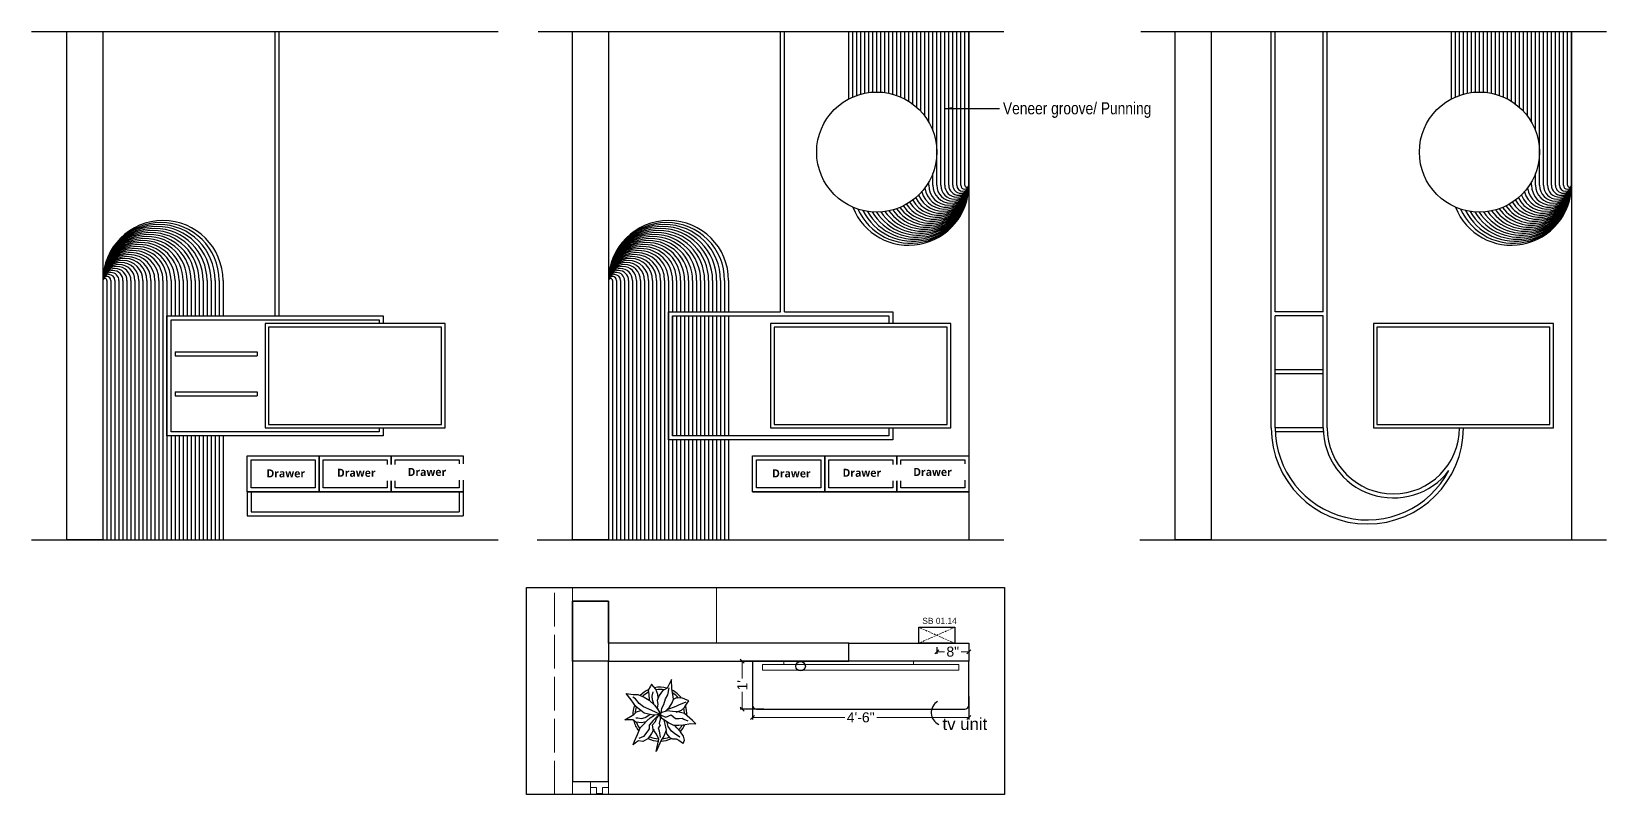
# Model space of a CAD drawing. Header units: millimetres. Extents: x 56222 to 3066687, y -650199 to -121287.
# Drawn here: x 146328.7 to 146722.2, y -179586.3 to -179395.7 of the extents above; entities that cross this region are included whole.
import ezdxf

# ---------------------------------------------------------------- set-up
doc = ezdxf.new("R2010")
doc.units = ezdxf.units.MM
doc.header["$MEASUREMENT"] = 0
doc.header["$PDMODE"] = 35
for name, pattern in [('ACAD_ISO02W100', [15, 12, -3]), ('DASHED', [0.75, 0.5, -0.25]), ('DASHED2', [0.375, 0.25, -0.125])]:
    doc.linetypes.add(name, pattern=pattern)
doc.layers.get('Defpoints').update_dxf_attribs({"color": 220})
for name, color, linetype, lineweight in [('COLUMN', 1, 'Continuous', 30), ('dim05', 1, 'Continuous', 13), ('el', 7, 'Continuous', 20), ('ELEC-wires', 1, 'DASHED2', 13), ('Electrical', 84, 'Continuous', 30), ('FIRST FLOOR_( PLine )_', 251, 'Continuous', 30), ('FURNITURE', 32, 'Continuous', 9), ('GROUND FLOOR', 7, 'Continuous', 9), ('GROUND FLOOR  ( PLINE )', 251, 'Continuous', 30), ('GROUND FLOOR ( DW_RAIL )', 7, 'Continuous', 9), ('Labelling', 1, 'Continuous', 25), ('SECTION ( SLAB PLine )', 104, 'Continuous', 30), ('Text', 7, 'Continuous', 15), ('wall', 7, 'Continuous', 30), ('XX~SLAB ( BEAM )~ ( DIM )', 7, 'Continuous', 9)]:
    doc.layers.add(name, color=color, linetype=linetype, lineweight=lineweight)
doc.styles.add('Arial', font='arial.ttf')
doc.styles.add('Cn_BT_9 ( BOLD )', font='swisscb.ttf', dxfattribs={"height": 9})
doc.styles.get("Standard").update_dxf_attribs({"font": 'arial.ttf', "height": 6})
doc.styles.add('style4', font='ARIALN.TTF')
doc.dimstyles.new('Cn_BT_9 ( BOLD )', dxfattribs={"dimtxt": 9, "dimasz": 5, "dimexe": 1.5, "dimexo": 0, "dimgap": 0.09, "dimtad": 0, "dimzin": 3, "dimdsep": 46, "dimlunit": 4, "dimtxsty": 'Cn_BT_9 ( BOLD )', "dimblk": 'DOT', "dimcen": 0.09, "dimdle": 1.5, "dimclrd": 251, "dimclre": 251, "dimclrt": 5, "dimadec": 0, "dimazin": 0, "dimtfac": 0.75, "dimtofl": 0, "dimtmove": 0, "dimatfit": 3, "dimfxl": 0, "dimtolj": 1, "dimtzin": 0, "dimlwd": 15, "dimlwe": 15, "dimarcsym": 0})
doc.dimstyles.new('ISO-25', dxfattribs={"dimtxt": 2.5, "dimasz": 1, "dimexe": 0.5, "dimexo": 1, "dimtad": 0, "dimdec": 1, "dimlunit": 4, "dimtxsty": 'Standard', "dimblk": 'OBLIQUE', "dimcen": 2.5, "dimclrd": 1, "dimclre": 1, "dimclrt": 5, "dimadec": 0, "dimazin": 0, "dimtfac": 1, "dimtdec": 1, "dimtmove": 0, "dimatfit": 3, "dimfxl": 1, "dimlwd": -1, "dimarcsym": 0})

# ---------------------------------------------------------------- blocks, each defined once
blk = doc.blocks.new('ARPLS010')
at = {"linetype": 'ByBlock'}
for p, q in [((0.121, 0.605), (-0.013, 0.459)), ((0.179, 0.666), (0.121, 0.605)), ((0.174, 0.573), (0.179, 0.666)), ((-0.295, 0.42), (-0.302, 0.309)), ((-0.302, 0.309), (-0.276, 0.258)), ((-0.278, 0.467), (-0.295, 0.42)), ((-0.248, 0.54), (-0.278, 0.467)), ((-0.182, 0.493), (-0.248, 0.54)), ((-0.222, 0.484), (-0.164, 0.347)), ((-0.125, 0.459), (-0.182, 0.493)), ((-0.164, 0.347), (-0.139, 0.295)), ((-0.139, 0.295), (-0.08, 0.131)), ((-0.072, 0.404), (-0.125, 0.459)), ((-0.038, 0.302), (-0.072, 0.404)), ((-0.044, 0.336), (-0.049, 0.232)), ((-0.013, 0.459), (-0.044, 0.336)), ((0.077, 0.412), (0.091, 0.447)), ((0.082, 0.358), (0.077, 0.412)), ((0.08, 0.288), (0.082, 0.358)), ((0.091, 0.447), (0.125, 0.522)), ((0.2, 0.432), (0.174, 0.573)), ((0.203, 0.352), (0.2, 0.432)), ((0.204, 0.254), (0.203, 0.352)), ((0.252, 0.313), (0.216, 0.287)), ((0.33, 0.38), (0.252, 0.313)), ((0.409, 0.44), (0.33, 0.38)), ((0.425, 0.373), (0.356, 0.269)), ((0.484, 0.459), (0.409, 0.44)), ((0.459, 0.303), (0.485, 0.354)), ((0.459, 0.236), (0.459, 0.303)), ((0.542, 0.434), (0.484, 0.459)), ((0.485, 0.354), (0.533, 0.42)), ((0.533, 0.42), (0.542, 0.434)), ((-0.469, 0.226), (-0.643, 0.216)), ((-0.643, 0.216), (-0.485, 0.134)), ((-0.359, 0.148), (-0.49, 0.172)), ((-0.485, 0.134), (-0.433, 0.051)), ((-0.362, 0.24), (-0.469, 0.226)), ((-0.433, 0.051), (-0.349, -0.011)), ((-0.278, 0.254), (-0.362, 0.24)), ((-0.287, 0.106), (-0.359, 0.148)), ((-0.18, 0.073), (-0.287, 0.106)), ((-0.21, 0.227), (-0.278, 0.254)), ((-0.132, 0.18), (-0.21, 0.227)), ((-0.111, 0.036), (-0.18, 0.073)), ((-0.063, 0.111), (-0.132, 0.18)), ((-0.013, 0.022), (-0.111, 0.036)), ((-0.084, -0.034), (0.007, 0.018)), ((0.003, 0.011), (-0.076, -0.16)), ((-0.049, 0.232), (-0.065, 0.135)), ((-0.065, 0.135), (-0.024, 0.018)), ((-0.024, 0.018), (0.009, 0.005)), ((0.006, -0.002), (0.068, 0.032)), ((0.007, 0.018), (0.02, -0.121)), ((0.009, 0.005), (0.056, 0.114)), ((0.015, 0.209), (0.08, 0.288)), ((0.056, 0.114), (0.015, 0.209)), ((0.017, -0.002), (0.091, 0.009)), ((0.068, 0.032), (0.16, 0.165)), ((0.088, 0.065), (0.187, 0.091)), ((0.091, 0.009), (0.173, -0.011)), ((0.227, 0.157), (0.132, 0.131)), ((0.16, 0.165), (0.204, 0.254)), ((0.173, -0.011), (0.212, 0.004)), ((0.187, 0.091), (0.297, 0.116)), ((0.212, 0.004), (0.252, -0.03)), ((0.318, 0.213), (0.227, 0.157)), ((0.297, 0.116), (0.408, 0.071)), ((0.309, 0.109), (0.368, 0.128)), ((0.309, -0.01), (0.43, 0.006)), ((0.356, 0.269), (0.318, 0.213)), ((0.368, 0.128), (0.432, 0.176)), ((0.408, 0.071), (0.482, 0.024)), ((0.432, 0.176), (0.459, 0.236)), ((0.482, 0.024), (0.689, -0.072)), ((-0.464, -0.073), (-0.558, -0.152)), ((-0.558, -0.152), (-0.517, -0.172)), ((-0.517, -0.172), (-0.447, -0.216)), ((-0.366, -0.036), (-0.464, -0.073)), ((-0.447, -0.216), (-0.363, -0.202)), ((-0.336, -0.142), (-0.413, -0.121)), ((-0.306, -0.033), (-0.366, -0.036)), ((-0.363, -0.202), (-0.263, -0.2)), ((-0.363, -0.408), (-0.318, -0.29)), ((-0.349, -0.011), (-0.256, -0.05)), ((-0.269, -0.135), (-0.336, -0.142)), ((-0.318, -0.29), (-0.259, -0.2)), ((-0.193, -0.113), (-0.269, -0.135)), ((-0.259, -0.2), (-0.168, -0.1)), ((-0.256, -0.05), (-0.185, -0.038)), ((-0.185, -0.038), (-0.114, -0.046)), ((-0.168, -0.1), (-0.084, -0.034)), ((-0.017, -0.291), (-0.141, -0.446)), ((-0.076, -0.16), (-0.138, -0.304)), ((-0.114, -0.046), (-0.093, -0.036)), ((0.02, -0.121), (-0.017, -0.291)), ((0.059, -0.27), (0.005, -0.185)), ((0.01, -0.014), (0.017, -0.002)), ((0.078, -0.064), (0.01, -0.014)), ((0.016, -0.023), (0.116, -0.122)), ((0.07, -0.179), (0.018, -0.1)), ((0.08, -0.342), (0.059, -0.27)), ((0.121, -0.239), (0.07, -0.179)), ((0.138, -0.083), (0.078, -0.064)), ((0.116, -0.122), (0.201, -0.195)), ((0.184, -0.299), (0.121, -0.239)), ((0.197, -0.135), (0.138, -0.083)), ((0.141, -0.261), (0.16, -0.336)), ((0.283, -0.123), (0.197, -0.135)), ((0.201, -0.195), (0.272, -0.198)), ((0.252, -0.03), (0.309, -0.01)), ((0.272, -0.198), (0.311, -0.225)), ((0.277, -0.114), (0.357, -0.156)), ((0.37, -0.064), (0.283, -0.123)), ((0.311, -0.225), (0.415, -0.304)), ((0.357, -0.156), (0.455, -0.226)), ((0.462, -0.021), (0.37, -0.064)), ((0.455, -0.226), (0.503, -0.317)), ((0.689, -0.072), (0.462, -0.021)), ((-0.382, -0.625), (-0.368, -0.496)), ((-0.269, -0.533), (-0.382, -0.625)), ((-0.368, -0.496), (-0.363, -0.408)), ((-0.287, -0.45), (-0.314, -0.498)), ((-0.199, -0.38), (-0.287, -0.45)), ((-0.141, -0.446), (-0.269, -0.533)), ((-0.138, -0.304), (-0.199, -0.38)), ((-0.042, -0.432), (-0.071, -0.352)), ((0.002, -0.48), (-0.042, -0.432)), ((0.104, -0.646), (0.002, -0.48)), ((0.064, -0.446), (0.066, -0.407)), ((0.066, -0.407), (0.08, -0.342)), ((0.106, -0.5), (0.104, -0.646)), ((0.15, -0.445), (0.106, -0.5)), ((0.16, -0.336), (0.15, -0.445)), ((0.252, -0.362), (0.184, -0.299)), ((0.376, -0.416), (0.252, -0.362)), ((0.502, -0.472), (0.376, -0.416)), ((0.415, -0.304), (0.447, -0.388)), ((0.503, -0.317), (0.494, -0.398)), ((0.494, -0.398), (0.528, -0.452)), ((0.567, -0.494), (0.502, -0.472)), ((0.528, -0.452), (0.567, -0.494))]:
    blk.add_line(p, q, dxfattribs=at)
for radius, start, end in [(0.5, 126.2799, 152.7042), (0.458, 130.7647, 148.9789), (0.5, 87.2367, 107.9154), (0.458, 91.6596, 104.0784), (0.5, 49.0791, 67.0324), (0.458, 49.8461, 63.9764), (0.5, 164.9216, 191.0302), (0.458, 169.9629, 188.6517), (0.458, 5.0517, 21.9108), (0.5, 1.3782, 25.7565), (0.5, 205.1623, 226.3204), (0.458, 207.232, 224.0819), (0.458, 334.5625, 357.1532), (0.5, 333.6991, 357.5577), (0.5, 249.553, 272.4234), (0.458, 252.8522, 267.711), (0.5, 283.5324, 308.8712), (0.458, 289.266, 306.1107)]:
    blk.add_arc((0, 0), radius, start, end, dxfattribs=at)
blk = doc.blocks.new('_Oblique')
at = {"layer": 'wall', "color": 0, "lineweight": -2}
blk.add_line((-0.5, -0.5), (0.5, 0.5), dxfattribs=at)
blk = doc.blocks.new('*D1083')
at = {"layer": 'Defpoints', "color": 0, "lineweight": 30, "transparency": 16777216}
for p in [(146508.84, -179560.77), (146562.84, -179560.77), (146562.84, -179567.01)]:
    blk.add_point(p, dxfattribs=at)
at = {"layer": 'dim05', "color": 1, "linetype": 'Continuous', "lineweight": -2, "transparency": 16777216}
for p, q in [((146508.84, -179561.77), (146508.84, -179567.51)), ((146562.84, -179561.77), (146562.84, -179567.51))]:
    blk.add_line(p, q, dxfattribs=at)
at = {"layer": 'dim05', "color": 1, "linetype": 'Continuous', "transparency": 16777216}
for p, q in [((146508.84, -179567.01), (146531.84, -179567.01)), ((146562.84, -179567.01), (146539.84, -179567.01))]:
    blk.add_line(p, q, dxfattribs=at)
at = {"layer": 'dim05', "color": 1, "transparency": 16777216, "rotation": 180}
blk.add_blockref('_Oblique', (146508.84, -179567.01), dxfattribs=at)
at = {"layer": 'dim05', "color": 1, "transparency": 16777216}
blk.add_blockref('_Oblique', (146562.84, -179567.01), dxfattribs=at)
at = {"layer": 'dim05', "color": 5, "lineweight": 25, "transparency": 16777216, "insert": (146535.84, -179567.01), "char_height": 2.5, "attachment_point": 5, "style": 'Arial'}
blk.add_mtext('4\'-6"', dxfattribs=at)
blk = doc.blocks.new('*D1084')
at = {"layer": 'Defpoints', "color": 0, "lineweight": 30, "transparency": 16777216}
for p in [(146506.25, -179552.98), (146512.62, -179552.98), (146512.62, -179564.98)]:
    blk.add_point(p, dxfattribs=at)
at = {"layer": 'dim05', "color": 1, "linetype": 'Continuous', "lineweight": -2, "transparency": 16777216}
for p, q in [((146511.62, -179552.98), (146505.75, -179552.98)), ((146511.62, -179564.98), (146505.75, -179564.98))]:
    blk.add_line(p, q, dxfattribs=at)
at = {"layer": 'dim05', "color": 1, "linetype": 'Continuous', "transparency": 16777216}
for p, q in [((146506.25, -179552.98), (146506.25, -179557.32)), ((146506.25, -179564.98), (146506.25, -179560.64))]:
    blk.add_line(p, q, dxfattribs=at)
at = {"layer": 'dim05', "color": 1, "transparency": 16777216}
for p, rotation in [((146506.25, -179552.98), 90), ((146506.25, -179564.98), 270)]:
    blk.add_blockref('_Oblique', p, dxfattribs=dict(at, rotation=rotation))
at = {"layer": 'dim05', "color": 5, "lineweight": 25, "transparency": 16777216, "insert": (146506.25, -179558.98), "char_height": 2.5, "attachment_point": 5, "rotation": 90, "style": 'Arial'}
blk.add_mtext("1'", dxfattribs=at)
blk = doc.blocks.new('6616')
at = {"color": 242, "linetype": 'DASHED', "true_color": 0xcd2027}
for p, q in [((386784.79, -36915.77), (386775.78, -36911.78)), ((386784.79, -36911.78), (386775.78, -36915.77))]:
    blk.add_line(p, q, dxfattribs=at)
at = {"layer": 'ELEC-wires', "color": 5, "linetype": 'ByBlock', "lineweight": 30, "ltscale": 4}
blk.add_lwpolyline([(386775.78, -36911.78), (386784.79, -36911.78), (386784.79, -36915.77), (386775.78, -36915.77)], close=True, dxfattribs=at)
blk = doc.blocks.new('*D1085')
at = {"layer": 'Defpoints', "color": 0, "lineweight": 30, "transparency": 16777216}
for p in [(146554.84, -179548.48), (146562.84, -179548.48), (146554.84, -179550.59)]:
    blk.add_point(p, dxfattribs=at)
at = {"layer": 'dim05', "color": 1, "linetype": 'Continuous', "lineweight": -2, "transparency": 16777216}
for p, q in [((146554.84, -179549.48), (146554.84, -179551.09)), ((146562.84, -179549.48), (146562.84, -179551.09))]:
    blk.add_line(p, q, dxfattribs=at)
at = {"layer": 'dim05', "color": 1, "linetype": 'Continuous', "transparency": 16777216}
for p, q in [((146554.84, -179550.59), (146556.77, -179550.59)), ((146562.84, -179550.59), (146560.9, -179550.59))]:
    blk.add_line(p, q, dxfattribs=at)
at = {"layer": 'dim05', "color": 1, "transparency": 16777216, "rotation": 180}
blk.add_blockref('_Oblique', (146554.84, -179550.59), dxfattribs=at)
at = {"layer": 'dim05', "color": 1, "transparency": 16777216}
blk.add_blockref('_Oblique', (146562.84, -179550.59), dxfattribs=at)
at = {"layer": 'dim05', "color": 5, "lineweight": 25, "transparency": 16777216, "insert": (146558.84, -179550.59), "char_height": 2.5, "attachment_point": 5, "style": 'Arial'}
blk.add_mtext('8"', dxfattribs=at)
blk = doc.blocks.new('_Dot')
at = {"color": 0, "linetype": 'ByBlock', "lineweight": -2}
blk.add_line((-0.5, 0), (-1, 0), dxfattribs=at)
at = {"color": 0, "linetype": 'ByBlock', "const_width": 0.5}
blk.add_lwpolyline([(-0.25, 0, 1), (0.25, 0, 1)], format="xyb", close=True, dxfattribs=at)

msp = doc.modelspace()

# ---------------------------------------------------------------- linework, layer by layer
at = {"lineweight": 9}
for points in [[(146549.056, -179553.748), (146549.056, -179552.9821), (146516.6191, -179552.9821), (146516.6191, -179553.748)], [(146560.3375, -179555.1947), (146560.3375, -179553.748), (146511.3375, -179553.748), (146511.3375, -179555.1947)]]:
    msp.add_lwpolyline(points, close=True, dxfattribs=at)
at = {"layer": 'COLUMN'}
msp.add_lwpolyline([(146463.8375, -179537.9821), (146472.8375, -179537.9821), (146472.8375, -179552.9821), (146463.8375, -179552.9821)], close=True, dxfattribs=at)
at = {"layer": 'FIRST FLOOR_( PLine )_', "lineweight": 30}
msp.add_circle((146520.8289, -179554.2159), 1.1824, dxfattribs=at)
at = {"layer": 'FURNITURE', "lineweight": 25}
for p, q in [((146389.5087, -179466.6515), (146389.5087, -179395.6515)), ((146390.5087, -179466.6515), (146390.5087, -179395.6515)), ((146532.8375, -179412.5005), (146532.8375, -179395.6515)), ((146533.8375, -179412.0193), (146533.8375, -179395.6515)), ((146534.8375, -179411.6249), (146534.8375, -179395.6515)), ((146535.8375, -179411.3102), (146535.8375, -179395.6515)), ((146536.8375, -179411.0701), (146536.8375, -179395.6515)), ((146537.8375, -179410.9009), (146537.8375, -179395.6515)), ((146538.8375, -179410.8004), (146538.8375, -179395.6515)), ((146539.8375, -179410.767), (146539.8375, -179395.6515)), ((146540.8375, -179410.8004), (146540.8375, -179395.6515)), ((146541.8375, -179410.9009), (146541.8375, -179395.6515)), ((146542.8375, -179411.0701), (146542.8375, -179395.6515)), ((146543.8375, -179411.3102), (146543.8375, -179395.6515)), ((146544.8375, -179411.6249), (146544.8375, -179395.6515)), ((146545.8375, -179412.0193), (146545.8375, -179395.6515)), ((146546.8375, -179412.5005), (146546.8375, -179395.6515)), ((146547.8375, -179413.0784), (146547.8375, -179395.6515)), ((146548.8375, -179413.767), (146548.8375, -179395.6515)), ((146549.8375, -179414.5867), (146549.8375, -179395.6515)), ((146550.8375, -179415.569), (146550.8375, -179395.6515)), ((146551.8375, -179416.767), (146551.8375, -179395.6515)), ((146552.8375, -179418.2837), (146552.8375, -179395.6515)), ((146553.8375, -179420.3818), (146553.8375, -179395.6515)), ((146554.8375, -179434.0491), (146554.8375, -179395.6515)), ((146555.8375, -179434.0491), (146555.8375, -179395.6515)), ((146556.8375, -179434.0491), (146556.8375, -179395.6515)), ((146557.8375, -179434.0491), (146557.8375, -179395.6515)), ((146558.8375, -179434.0491), (146558.8375, -179395.6515)), ((146559.8375, -179434.0491), (146559.8375, -179395.6515)), ((146560.8375, -179434.0491), (146560.8375, -179395.6515)), ((146561.8375, -179434.0491), (146561.8375, -179395.6515)), ((146562.8375, -179434.0491), (146562.8375, -179395.6515)), ((146683.4292, -179412.5005), (146683.4292, -179395.6515)), ((146684.4292, -179412.0193), (146684.4292, -179395.6515)), ((146685.4292, -179411.6249), (146685.4292, -179395.6515)), ((146686.4292, -179411.3102), (146686.4292, -179395.6515)), ((146687.4292, -179411.0701), (146687.4292, -179395.6515)), ((146688.4292, -179410.9009), (146688.4292, -179395.6515)), ((146689.4292, -179410.8004), (146689.4292, -179395.6515)), ((146690.4292, -179410.767), (146690.4292, -179395.6515)), ((146691.4292, -179410.8004), (146691.4292, -179395.6515)), ((146692.4292, -179410.9009), (146692.4292, -179395.6515)), ((146693.4292, -179411.0701), (146693.4292, -179395.6515)), ((146694.4292, -179411.3102), (146694.4292, -179395.6515)), ((146695.4292, -179411.6249), (146695.4292, -179395.6515)), ((146696.4292, -179412.0193), (146696.4292, -179395.6515)), ((146697.4292, -179412.5005), (146697.4292, -179395.6515)), ((146698.4292, -179413.0784), (146698.4292, -179395.6515)), ((146699.4292, -179413.767), (146699.4292, -179395.6515)), ((146700.4292, -179414.5867), (146700.4292, -179395.6515)), ((146701.4292, -179415.569), (146701.4292, -179395.6515)), ((146702.4292, -179416.767), (146702.4292, -179395.6515)), ((146703.4292, -179418.2837), (146703.4292, -179395.6515)), ((146704.4292, -179420.3818), (146704.4292, -179395.6515)), ((146705.4292, -179434.0491), (146705.4292, -179395.6515)), ((146706.4292, -179434.0491), (146706.4292, -179395.6515)), ((146707.4292, -179434.0491), (146707.4292, -179395.6515)), ((146708.4292, -179434.0491), (146708.4292, -179395.6515)), ((146709.4292, -179434.0491), (146709.4292, -179395.6515)), ((146710.4292, -179434.0491), (146710.4292, -179395.6515)), ((146711.4292, -179434.0491), (146711.4292, -179395.6515)), ((146712.4292, -179434.0491), (146712.4292, -179395.6515)), ((146713.4292, -179434.0491), (146713.4292, -179395.6515)), ((146552.8375, -179434.0491), (146552.8375, -179433.2503)), ((146553.8375, -179434.0491), (146553.8375, -179431.1522)), ((146703.4292, -179434.0491), (146703.4292, -179433.2503)), ((146704.4292, -179434.0491), (146704.4292, -179431.1522)), ((146347.5087, -179457.8694), (146347.5087, -179522.6515)), ((146348.5087, -179457.8694), (146348.5087, -179522.6515)), ((146349.5087, -179457.8694), (146349.5087, -179522.6515)), ((146350.5087, -179457.8694), (146350.5087, -179522.6515)), ((146351.5087, -179457.8694), (146351.5087, -179522.6515)), ((146352.5087, -179457.8694), (146352.5087, -179522.6515)), ((146353.5087, -179457.8694), (146353.5087, -179522.6515)), ((146354.5087, -179457.8694), (146354.5087, -179522.6515)), ((146355.5087, -179457.8694), (146355.5087, -179522.6515)), ((146356.5087, -179457.8694), (146356.5087, -179522.6515)), ((146357.5087, -179457.8694), (146357.5087, -179522.6515)), ((146358.5087, -179457.8694), (146358.5087, -179522.6515)), ((146359.5087, -179457.8694), (146359.5087, -179522.6515)), ((146360.5087, -179457.8694), (146360.5087, -179522.6515)), ((146361.5087, -179457.8694), (146361.5087, -179522.6515)), ((146362.5087, -179457.8694), (146362.5087, -179522.6515)), ((146363.5087, -179457.8694), (146363.5087, -179466.6515)), ((146364.5087, -179457.8694), (146364.5087, -179466.6515)), ((146365.5087, -179457.8694), (146365.5087, -179466.6515)), ((146366.5087, -179457.8694), (146366.5087, -179466.6515)), ((146367.5087, -179457.8694), (146367.5087, -179466.6515)), ((146368.5087, -179457.8694), (146368.5087, -179466.6515)), ((146369.5087, -179457.8694), (146369.5087, -179466.6515)), ((146370.5087, -179457.8694), (146370.5087, -179466.6515)), ((146371.5087, -179457.8694), (146371.5087, -179466.6515)), ((146372.5087, -179457.8694), (146372.5087, -179466.6515)), ((146373.5087, -179457.8694), (146373.5087, -179466.6515)), ((146374.5087, -179457.8694), (146374.5087, -179466.6515)), ((146375.5087, -179457.8694), (146375.5087, -179466.6515)), ((146376.5087, -179457.8694), (146376.5087, -179466.6515)), ((146473.8375, -179457.8694), (146473.8375, -179522.6515)), ((146474.8375, -179457.8694), (146474.8375, -179522.6515)), ((146475.8375, -179457.8694), (146475.8375, -179522.6515)), ((146476.8375, -179457.8694), (146476.8375, -179522.6515)), ((146477.8375, -179457.8694), (146477.8375, -179522.6515)), ((146478.8375, -179457.8694), (146478.8375, -179522.6515)), ((146479.8375, -179457.8694), (146479.8375, -179522.6515)), ((146480.8375, -179457.8694), (146480.8375, -179522.6515)), ((146481.8375, -179457.8694), (146481.8375, -179522.6515)), ((146482.8375, -179457.8694), (146482.8375, -179522.6515)), ((146483.8375, -179457.8694), (146483.8375, -179522.6515)), ((146484.8375, -179457.8694), (146484.8375, -179522.6515)), ((146485.8375, -179457.8694), (146485.8375, -179522.6515)), ((146486.8375, -179457.8694), (146486.8375, -179522.6515)), ((146487.8375, -179457.8694), (146487.8375, -179522.6515)), ((146488.8375, -179457.8694), (146488.8375, -179465.6515)), ((146489.8375, -179457.8694), (146489.8375, -179465.6515)), ((146490.8375, -179457.8694), (146490.8375, -179465.6515)), ((146491.8375, -179457.8694), (146491.8375, -179465.6515)), ((146492.8375, -179457.8694), (146492.8375, -179465.6515)), ((146493.8375, -179457.8694), (146493.8375, -179465.6515)), ((146494.8375, -179457.8694), (146494.8375, -179465.6515)), ((146495.8375, -179457.8694), (146495.8375, -179465.6515)), ((146496.8375, -179457.8694), (146496.8375, -179465.6515)), ((146497.8375, -179457.8694), (146497.8375, -179465.6515)), ((146498.8375, -179457.8694), (146498.8375, -179465.6515)), ((146499.8375, -179457.8694), (146499.8375, -179465.6515)), ((146500.8375, -179457.8694), (146500.8375, -179465.6515)), ((146501.8375, -179457.8694), (146501.8375, -179465.6515)), ((146502.8375, -179457.8694), (146502.8375, -179465.6515)), ((146488.8375, -179466.6515), (146488.8375, -179496.6515)), ((146489.8375, -179466.6515), (146489.8375, -179496.6515)), ((146490.8375, -179466.6515), (146490.8375, -179496.6515)), ((146491.8375, -179466.6515), (146491.8375, -179496.6515)), ((146492.8375, -179466.6515), (146492.8375, -179496.6515)), ((146493.8375, -179466.6515), (146493.8375, -179496.6515)), ((146494.8375, -179466.6515), (146494.8375, -179496.6515)), ((146495.8375, -179466.6515), (146495.8375, -179496.6515)), ((146496.8375, -179466.6515), (146496.8375, -179496.6515)), ((146497.8375, -179466.6515), (146497.8375, -179496.6515)), ((146498.8375, -179466.6515), (146498.8375, -179496.6515)), ((146499.8375, -179466.6515), (146499.8375, -179496.6515)), ((146500.8375, -179466.6515), (146500.8375, -179496.6515)), ((146501.8375, -179466.6515), (146501.8375, -179496.6515)), ((146502.8375, -179466.6515), (146502.8375, -179496.6515)), ((146364.5087, -179475.6515), (146385.0076, -179475.6515)), ((146364.5087, -179475.6515), (146364.5087, -179476.6515)), ((146364.5087, -179476.6515), (146385.0076, -179476.6515)), ((146385.0076, -179475.6515), (146385.0076, -179476.6515)), ((146364.5087, -179485.6423), (146385.0076, -179485.6515)), ((146364.5087, -179485.6423), (146364.5087, -179486.6423)), ((146385.0076, -179485.6515), (146385.0076, -179486.6515)), ((146364.5087, -179486.6423), (146385.0076, -179486.6515)), ((146363.5087, -179496.6515), (146363.5087, -179522.6515)), ((146364.5087, -179496.6515), (146364.5087, -179522.6515)), ((146365.5087, -179496.6515), (146365.5087, -179522.6515)), ((146366.5087, -179496.6515), (146366.5087, -179522.6515)), ((146367.5087, -179496.6515), (146367.5087, -179522.6515)), ((146368.5087, -179496.6515), (146368.5087, -179522.6515)), ((146369.5087, -179496.6515), (146369.5087, -179522.6515)), ((146370.5087, -179496.6515), (146370.5087, -179522.6515)), ((146371.5087, -179496.6515), (146371.5087, -179522.6515)), ((146372.5087, -179496.6515), (146372.5087, -179522.6515)), ((146373.5087, -179496.6515), (146373.5087, -179522.6515)), ((146374.5087, -179496.6515), (146374.5087, -179522.6515)), ((146375.5087, -179496.6515), (146375.5087, -179522.6515)), ((146376.5087, -179496.6515), (146376.5087, -179522.6515)), ((146488.8375, -179497.6515), (146488.8375, -179522.6515)), ((146489.8375, -179497.6515), (146489.8375, -179522.6515)), ((146490.8375, -179497.6515), (146490.8375, -179522.6515)), ((146491.8375, -179497.6515), (146491.8375, -179522.6515)), ((146492.8375, -179497.6515), (146492.8375, -179522.6515)), ((146493.8375, -179497.6515), (146493.8375, -179522.6515)), ((146494.8375, -179497.6515), (146494.8375, -179522.6515)), ((146495.8375, -179497.6515), (146495.8375, -179522.6515)), ((146496.8375, -179497.6515), (146496.8375, -179522.6515)), ((146497.8375, -179497.6515), (146497.8375, -179522.6515)), ((146498.8375, -179497.6515), (146498.8375, -179522.6515)), ((146499.8375, -179497.6515), (146499.8375, -179522.6515)), ((146500.8375, -179497.6515), (146500.8375, -179522.6515)), ((146501.8375, -179497.6515), (146501.8375, -179522.6515)), ((146502.8375, -179497.6515), (146502.8375, -179522.6515))]:
    msp.add_line(p, q, dxfattribs=at)
at = {"layer": 'FURNITURE', "lineweight": 30}
for p, q in [((146515.8375, -179465.6515), (146515.8375, -179395.6515)), ((146516.8375, -179465.6515), (146516.8375, -179395.6515)), ((146638.4292, -179465.6515), (146638.4292, -179395.6515)), ((146639.4292, -179465.6515), (146639.4292, -179395.6515)), ((146651.4292, -179465.6515), (146651.4292, -179395.6515)), ((146652.4292, -179494.6785), (146652.4292, -179395.6515)), ((146638.4292, -179494.6785), (146638.4292, -179465.6515)), ((146651.4292, -179465.6515), (146639.4292, -179465.6515)), ((146639.4292, -179494.6785), (146639.4292, -179466.6515)), ((146651.4292, -179466.6515), (146639.4292, -179466.6515)), ((146651.4292, -179494.6785), (146651.4292, -179466.6515)), ((146651.4292, -179480.165), (146639.4292, -179480.165)), ((146651.4292, -179481.165), (146639.4292, -179481.165)), ((146651.4292, -179494.6785), (146639.4292, -179494.6785)), ((146651.4292, -179495.6785), (146639.4292, -179495.6785)), ((146685.4292, -179494.6785), (146686.4292, -179494.6785)), ((146382.5087, -179501.6515), (146436.5087, -179501.6515)), ((146382.5087, -179510.6515), (146382.5087, -179501.6515)), ((146382.5087, -179501.6515), (146400.5087, -179501.6515)), ((146382.5087, -179510.6515), (146382.5087, -179501.6515)), ((146400.5087, -179501.6515), (146418.5087, -179501.6515)), ((146418.5087, -179501.6515), (146436.5087, -179501.6515)), ((146418.5087, -179510.6515), (146418.5087, -179501.6515)), ((146418.5087, -179501.6515), (146418.5087, -179510.6515)), ((146436.5087, -179501.6515), (146436.5087, -179510.6515)), ((146508.8375, -179501.6515), (146562.8375, -179501.6515)), ((146508.8375, -179510.6515), (146508.8375, -179501.6515)), ((146508.8375, -179501.6515), (146526.8375, -179501.6515)), ((146508.8375, -179510.6515), (146508.8375, -179501.6515)), ((146526.8375, -179501.6515), (146544.8375, -179501.6515)), ((146544.8375, -179501.6515), (146562.8375, -179501.6515)), ((146544.8375, -179510.6515), (146544.8375, -179501.6515)), ((146544.8375, -179501.6515), (146544.8375, -179510.6515)), ((146562.8375, -179501.6515), (146562.8375, -179510.6515)), ((146383.5087, -179509.6515), (146383.5087, -179502.6515)), ((146417.5087, -179502.6515), (146417.5087, -179509.6515)), ((146419.5087, -179502.6515), (146435.5087, -179502.6515)), ((146419.5087, -179509.6515), (146419.5087, -179502.6515)), ((146435.5087, -179502.6515), (146435.5087, -179509.6515)), ((146509.8375, -179509.6515), (146509.8375, -179502.6515)), ((146543.8375, -179502.6515), (146543.8375, -179509.6515)), ((146545.8375, -179502.6515), (146561.8375, -179502.6515)), ((146545.8375, -179509.6515), (146545.8375, -179502.6515)), ((146561.8375, -179502.6515), (146561.8375, -179509.6515)), ((146435.5087, -179509.6515), (146419.5087, -179509.6515)), ((146561.8375, -179509.6515), (146545.8375, -179509.6515)), ((146382.5087, -179510.6515), (146436.5087, -179510.6515)), ((146400.5087, -179510.6515), (146382.5087, -179510.6515)), ((146382.5087, -179510.6515), (146382.5087, -179516.6515)), ((146383.5087, -179510.6515), (146383.5087, -179515.6515)), ((146418.5087, -179510.6515), (146400.5087, -179510.6515)), ((146436.5087, -179510.6515), (146418.5087, -179510.6515)), ((146435.5087, -179510.6515), (146435.5087, -179515.6515)), ((146436.5087, -179510.6515), (146436.5087, -179516.6515)), ((146508.8375, -179510.6515), (146562.8375, -179510.6515)), ((146526.8375, -179510.6515), (146508.8375, -179510.6515)), ((146544.8375, -179510.6515), (146526.8375, -179510.6515)), ((146562.8375, -179510.6515), (146544.8375, -179510.6515)), ((146382.5087, -179516.6515), (146436.5087, -179516.6515)), ((146383.5087, -179515.6515), (146435.5087, -179515.6515))]:
    msp.add_line(p, q, dxfattribs=at)
for points in [[(146543.8375, -179494.6785), (146543.8375, -179497.6515), (146487.8375, -179497.6515), (146487.8375, -179465.6515), (146515.8375, -179465.6515)], [(146516.8375, -179465.6515), (146543.8375, -179465.6515), (146543.8375, -179468.6246)], [(146542.8375, -179494.6785), (146542.8375, -179496.6515), (146488.8375, -179496.6515), (146488.8375, -179466.6515), (146542.8375, -179466.6515), (146542.8375, -179468.6246)]]:
    msp.add_lwpolyline(points, dxfattribs=at)
at = {"layer": 'FURNITURE', "lineweight": 25}
for points in [[(146416.5087, -179494.6785), (146416.5087, -179496.6515), (146362.5087, -179496.6515), (146362.5087, -179466.6515), (146416.5087, -179466.6515), (146416.5087, -179468.6246)], [(146415.5087, -179494.6785), (146415.5087, -179495.6515), (146363.5087, -179495.6515), (146363.5087, -179467.6515), (146415.5087, -179467.6515), (146415.5087, -179468.6246)]]:
    msp.add_lwpolyline(points, dxfattribs=at)
at = {"layer": 'FURNITURE', "color": 252, "lineweight": 25, "true_color": 0x939598}
for points in [[(146387.0076, -179494.6785), (146432.0098, -179494.6785), (146432.0098, -179468.6246), (146387.0076, -179468.6246)], [(146387.8958, -179493.7903), (146431.1216, -179493.7903), (146431.1216, -179469.5128), (146387.8958, -179469.5128)], [(146513.3364, -179494.6785), (146558.3386, -179494.6785), (146558.3386, -179468.6246), (146513.3364, -179468.6246)], [(146514.2246, -179493.7903), (146557.4504, -179493.7903), (146557.4504, -179469.5128), (146514.2246, -179469.5128)], [(146663.9281, -179494.6785), (146708.9303, -179494.6785), (146708.9303, -179468.6246), (146663.9281, -179468.6246)], [(146664.8163, -179493.7903), (146708.0421, -179493.7903), (146708.0421, -179469.5128), (146664.8163, -179469.5128)]]:
    msp.add_lwpolyline(points, close=True, dxfattribs=at)
at = {"layer": 'FURNITURE', "color": 242, "lineweight": 30, "true_color": 0xcd2027}
msp.add_lwpolyline([(146452.3561, -179534.5912), (146571.791, -179534.5912), (146571.791, -179586.2637), (146452.3561, -179586.2637)], close=True, dxfattribs=at)
at = {"layer": 'FURNITURE', "lineweight": 30}
msp.add_lwpolyline([(146532.8375, -179548.4821), (146562.8375, -179548.4821), (146562.8375, -179552.9821), (146532.8375, -179552.9821)], close=True, dxfattribs=at)
msp.add_lwpolyline([(146562.8375, -179563.9821), (146562.8375, -179552.9821), (146508.8375, -179552.9821), (146508.8375, -179563.9821, 0.41421356), (146509.8375, -179564.9821), (146561.8375, -179564.9821, 0.41421356)], format="xyb", close=True, dxfattribs=at)
at = {"layer": 'FURNITURE', "lineweight": 25}
for centre in [(146539.8375, -179425.767), (146690.4292, -179425.767)]:
    msp.add_circle(centre, 15, dxfattribs=at)
for centre, radius, start, end in [((146547.8375, -179434.0491), 15, 201.436367, 0), ((146548.3375, -179434.0491), 14.5, 204.251784, 0), ((146548.8375, -179434.0491), 14, 206.760881, 0), ((146549.3375, -179434.0491), 13.5, 208.97061, 0), ((146549.8375, -179434.0491), 13, 210.885807, 0), ((146550.3375, -179434.0491), 12.5, 212.508805, 0), ((146550.8375, -179434.0491), 12, 213.838974, 0), ((146551.3375, -179434.0491), 11.5, 214.872157, 0), ((146551.8375, -179434.0491), 11, 215.599935, 0), ((146552.3375, -179434.0491), 10.5, 216.008623, 0), ((146552.8375, -179434.0491), 10, 216.077872, 0), ((146553.3375, -179434.0491), 9.5, 215.778625, 0), ((146553.8375, -179434.0491), 9, 215.070074, 0), ((146554.3375, -179434.0491), 8.5, 213.894889, 0), ((146554.8375, -179434.0491), 8, 212.171442, 0), ((146555.3375, -179434.0491), 7.5, 209.780245, 0), ((146555.8375, -179434.0491), 7, 206.538313, 0), ((146556.3375, -179434.0491), 6.5, 202.144637, 0), ((146556.8375, -179434.0491), 6, 196.041652, 0), ((146557.3375, -179434.0491), 5.5, 186.934373, 0), ((146557.8375, -179434.0491), 5, 180, 0), ((146558.3375, -179434.0491), 4.5, 180, 0), ((146558.8375, -179434.0491), 4, 180, 0), ((146559.3375, -179434.0491), 3.5, 180, 0), ((146559.8375, -179434.0491), 3, 180, 0), ((146560.3375, -179434.0491), 2.5, 180, 0), ((146560.8375, -179434.0491), 2, 180, 0), ((146561.3375, -179434.0491), 1.5, 180, 0), ((146561.8375, -179434.0491), 1, 180, 0), ((146562.3375, -179434.0491), 0.5, 180, 0), ((146698.4292, -179434.0491), 15, 201.436367, 0), ((146698.9292, -179434.0491), 14.5, 204.251784, 0), ((146699.4292, -179434.0491), 14, 206.760881, 0), ((146699.9292, -179434.0491), 13.5, 208.97061, 0), ((146700.4292, -179434.0491), 13, 210.885807, 0), ((146700.9292, -179434.0491), 12.5, 212.508805, 0), ((146701.4292, -179434.0491), 12, 213.838974, 0), ((146701.9292, -179434.0491), 11.5, 214.872157, 0), ((146702.4292, -179434.0491), 11, 215.599935, 0), ((146702.9292, -179434.0491), 10.5, 216.008623, 0), ((146703.4292, -179434.0491), 10, 216.077872, 0), ((146703.9292, -179434.0491), 9.5, 215.778625, 0), ((146704.4292, -179434.0491), 9, 215.070074, 0), ((146704.9292, -179434.0491), 8.5, 213.894889, 0), ((146705.4292, -179434.0491), 8, 212.171442, 0), ((146705.9292, -179434.0491), 7.5, 209.780245, 0), ((146706.4292, -179434.0491), 7, 206.538313, 0), ((146706.9292, -179434.0491), 6.5, 202.144637, 0), ((146707.4292, -179434.0491), 6, 196.041652, 0), ((146707.9292, -179434.0491), 5.5, 186.934373, 0), ((146708.4292, -179434.0491), 5, 180, 0), ((146708.9292, -179434.0491), 4.5, 180, 0), ((146709.4292, -179434.0491), 4, 180, 0), ((146709.9292, -179434.0491), 3.5, 180, 0), ((146710.4292, -179434.0491), 3, 180, 0), ((146710.9292, -179434.0491), 2.5, 180, 0), ((146711.4292, -179434.0491), 2, 180, 0), ((146711.9292, -179434.0491), 1.5, 180, 0), ((146712.4292, -179434.0491), 1, 180, 0), ((146712.9292, -179434.0491), 0.5, 180, 0), ((146361.5087, -179457.8694), 15, 0, 180), ((146361.0087, -179457.8694), 14.5, 0, 180), ((146360.5087, -179457.8694), 14, 0, 180), ((146360.0087, -179457.8694), 13.5, 0, 180), ((146359.5087, -179457.8694), 13, 0, 180), ((146359.0087, -179457.8694), 12.5, 0, 180), ((146358.5087, -179457.8694), 12, 0, 180), ((146358.0087, -179457.8694), 11.5, 0, 180), ((146487.8375, -179457.8694), 15, 0, 180), ((146487.3375, -179457.8694), 14.5, 0, 180), ((146486.8375, -179457.8694), 14, 0, 180), ((146486.3375, -179457.8694), 13.5, 0, 180), ((146485.8375, -179457.8694), 13, 0, 180), ((146485.3375, -179457.8694), 12.5, 0, 180), ((146484.8375, -179457.8694), 12, 0, 180), ((146484.3375, -179457.8694), 11.5, 0, 180), ((146357.5087, -179457.8694), 11, 0, 180), ((146357.0087, -179457.8694), 10.5, 0, 180), ((146356.5087, -179457.8694), 10, 0, 180), ((146356.0087, -179457.8694), 9.5, 0, 180), ((146355.5087, -179457.8694), 9, 0, 180), ((146355.0087, -179457.8694), 8.5, 0, 180), ((146354.5087, -179457.8694), 8, 0, 180), ((146354.0087, -179457.8694), 7.5, 0, 180), ((146483.8375, -179457.8694), 11, 0, 180), ((146483.3375, -179457.8694), 10.5, 0, 180), ((146482.8375, -179457.8694), 10, 0, 180), ((146482.3375, -179457.8694), 9.5, 0, 180), ((146481.8375, -179457.8694), 9, 0, 180), ((146481.3375, -179457.8694), 8.5, 0, 180), ((146480.8375, -179457.8694), 8, 0, 180), ((146480.3375, -179457.8694), 7.5, 0, 180), ((146353.5087, -179457.8694), 7, 0, 180), ((146353.0087, -179457.8694), 6.5, 0, 180), ((146352.5087, -179457.8694), 6, 0, 180), ((146352.0087, -179457.8694), 5.5, 0, 180), ((146351.5087, -179457.8694), 5, 0, 180), ((146351.0087, -179457.8694), 4.5, 0, 180), ((146350.5087, -179457.8694), 4, 0, 180), ((146350.0087, -179457.8694), 3.5, 0, 180), ((146479.8375, -179457.8694), 7, 0, 180), ((146479.3375, -179457.8694), 6.5, 0, 180), ((146478.8375, -179457.8694), 6, 0, 180), ((146478.3375, -179457.8694), 5.5, 0, 180), ((146477.8375, -179457.8694), 5, 0, 180), ((146477.3375, -179457.8694), 4.5, 0, 180), ((146476.8375, -179457.8694), 4, 0, 180), ((146476.3375, -179457.8694), 3.5, 0, 180), ((146349.5087, -179457.8694), 3, 0, 180), ((146349.0087, -179457.8694), 2.5, 0, 180), ((146348.5087, -179457.8694), 2, 0, 180), ((146348.0087, -179457.8694), 1.5, 0, 180), ((146347.5087, -179457.8694), 1, 0, 180), ((146347.0087, -179457.8694), 0.5, 0, 180), ((146475.8375, -179457.8694), 3, 0, 180), ((146475.3375, -179457.8694), 2.5, 0, 180), ((146474.8375, -179457.8694), 2, 0, 180), ((146474.3375, -179457.8694), 1.5, 0, 180), ((146473.8375, -179457.8694), 1, 0, 180), ((146473.3375, -179457.8694), 0.5, 0, 180)]:
    msp.add_arc(centre, radius, start, end, dxfattribs=at)
at = {"layer": 'FURNITURE', "lineweight": 30}
for centre, radius, end in [((146662.4292, -179494.6785), 24, 0), ((146662.4292, -179494.6785), 23, 332.410396), ((146668.9292, -179494.6785), 17.5, 322.505012), ((146668.9292, -179494.6785), 16.5, 0)]:
    msp.add_arc(centre, radius, 180, end, dxfattribs=at)
at = {"layer": 'GROUND FLOOR'}
for p, q in [((146463.8375, -179534.5912), (146463.8375, -179586.2637)), ((146532.8375, -179548.4821), (146472.8375, -179548.4821)), ((146532.8375, -179548.4821), (146532.8375, -179552.9821)), ((146472.8375, -179552.9821), (146472.8375, -179586.2637)), ((146532.8375, -179552.9821), (146472.8375, -179552.9821)), ((146472.8375, -179582.9821), (146463.8375, -179582.9821))]:
    msp.add_line(p, q, dxfattribs=at)
at = {"layer": 'GROUND FLOOR', "color": 1, "linetype": 'ACAD_ISO02W100', "ltscale": 0.7}
msp.add_lwpolyline([(146459.3375, -179586.2637), (146459.3375, -179534.5912)], dxfattribs=at)
at = {"layer": 'GROUND FLOOR  ( PLINE )'}
msp.add_lwpolyline([(146472.8375, -179552.9821), (146532.8375, -179552.9821), (146532.8375, -179548.4821), (146472.8375, -179548.4821), (146472.8375, -179537.9821), (146463.8375, -179537.9821), (146463.8375, -179582.9821), (146472.8375, -179582.9821)], close=True, dxfattribs=at)
at = {"layer": 'GROUND FLOOR ( DW_RAIL )'}
for points in [[(146472.8375, -179586.2637), (146472.8375, -179582.9821), (146468.3375, -179582.9821), (146468.3375, -179586.2637)], [(146469.8375, -179586.2637), (146469.8375, -179585.9821), (146471.3375, -179585.9821), (146471.3375, -179584.4821), (146472.8375, -179584.4821), (146472.8375, -179582.9821), (146468.3375, -179582.9821), (146468.3375, -179584.4821), (146469.8375, -179584.4821), (146469.8375, -179585.9821), (146471.3375, -179585.9821), (146471.3375, -179586.2637)]]:
    msp.add_lwpolyline(points, dxfattribs=at)
at = {"layer": 'Labelling', "color": 1}
msp.add_arc((146556.7015, -179565.7903, -0.0006), 3.242, 120.46022, 245.722297, dxfattribs=at)
at = {"layer": 'SECTION ( SLAB PLine )', "color": 1}
for p, q in [((146328.6525, -179395.6515), (146445.2642, -179395.6515)), ((146455.2804, -179395.6515), (146571.5931, -179395.6515)), ((146605.8721, -179395.6515), (146722.1848, -179395.6515)), ((146328.6525, -179522.6515), (146445.2642, -179522.6515)), ((146454.9813, -179522.6515), (146571.5931, -179522.6515)), ((146605.573, -179522.6515), (146722.1848, -179522.6515))]:
    msp.add_line(p, q, dxfattribs=at)
at = {"layer": 'XX~SLAB ( BEAM )~ ( DIM )', "lineweight": 30}
msp.add_line((146713.4292, -179395.6515), (146713.4292, -179522.6515), dxfattribs=at)
at = {"layer": 'XX~SLAB ( BEAM )~ ( DIM )'}
msp.add_line((146499.8375, -179548.4821), (146499.8375, -179534.5912), dxfattribs=at)
at = {"layer": 'XX~SLAB ( BEAM )~ ( DIM )', "lineweight": 30}
for points in [[(146337.5087, -179395.6515), (146346.5087, -179395.6515), (146346.5087, -179522.6515), (146337.5087, -179522.6515)], [(146463.8375, -179395.6515), (146472.8375, -179395.6515), (146472.8375, -179522.6515), (146463.8375, -179522.6515)], [(146614.4292, -179395.6515), (146623.4292, -179395.6515), (146623.4292, -179522.6515), (146614.4292, -179522.6515)]]:
    msp.add_lwpolyline(points, close=True, dxfattribs=at)

# ---------------------------------------------------------------- block references
at = {"xscale": 13.47973786482115, "yscale": 13.47973786482115, "zscale": 13.47973786482115, "rotation": 270.106449045987}
msp.add_blockref('ARPLS010', (146485.6469, -179566.2018), dxfattribs=at)
at = {"layer": 'el', "color": 1}
msp.add_blockref('6616', (-240225.4498, -142632.7114), dxfattribs=at)

# ---------------------------------------------------------------- texts
at = {"char_height": 2, "width": 19.519629, "attachment_point": 7, "bg_fill": 2}
for insert in [(146387.3787, -179507.0753), (146513.7076, -179507.0753)]:
    msp.add_mtext('{\\fMalgun Gothic|b1|i0|c0|p34;Drawer}', dxfattribs=dict(at, insert=insert))
at = {"layer": 'Electrical', "color": 5, "transparency": 33554687}
msp.add_text('SB 01.14', height=1.5, dxfattribs=at).set_placement((146551.2321, -179543.6293))
at = {"layer": 'Labelling', "color": 1, "insert": (146561.8689, -179568.6661, -0.0006), "char_height": 3, "width": 33.454272, "attachment_point": 5, "style": 'style4'}
msp.add_mtext('\\A1;{\\fArial|b0|i0|c0|p34;tv unit}', dxfattribs=at)
at = {"layer": 'Text', "color": 1, "lineweight": 25, "ltscale": 20, "insert": (146571.3854, -179413.337, -33495.7857), "char_height": 3, "attachment_point": 1, "style": 'style4'}
msp.add_mtext('Veneer groove/ Punning', dxfattribs=at)

# ---------------------------------------------------------------- dimensions: what is measured, and where the dimension line sits
at = {"layer": 'dim05', "color": 27, "lineweight": 25, "true_color": 0x7d5120}
for base, p1, p2, picture, middle in [((146554.8375, -179550.5874), (146562.8375, -179548.4821), (146554.8375, -179548.4821), '*D1085', (146558.8375, -179550.5874)), ((146562.8375, -179567.014), (146508.8375, -179560.7669), (146562.8375, -179560.7669), '*D1083', (146535.8375, -179567.014))]:
    dim = msp.add_linear_dim(base=base, p1=p1, p2=p2, dimstyle='ISO-25', override={"dimtxsty": 'Arial'}, dxfattribs=at)
    dim.commit()
    dim.dimension.update_dxf_attribs({"geometry": picture, "text_midpoint": middle})
dim = msp.add_linear_dim(base=(146506.2548, -179552.9821), p1=(146512.6169, -179564.9821), p2=(146512.6169, -179552.9821), angle=90, dimstyle='ISO-25', override={"dimtxsty": 'Arial'}, dxfattribs=at)
dim.commit()
dim.dimension.update_dxf_attribs({"geometry": '*D1084', "text_midpoint": (146506.2548, -179558.9821)})

# ---------------------------------------------------------------- leaders
at = {"layer": 'Text', "color": 1, "lineweight": 25, "ltscale": 20, "path_type": 1}
msp.add_leader([(146556.8375, -179414.8503), (146570.5392, -179414.8503)], dimstyle='Cn_BT_9 ( BOLD )', override={"dimasz": 2, "dimgap": 0.09, "dimtad": 0, "dimclrd": 10}, dxfattribs=at)

# ---------------------------------------------------------------- next in the draw order: linework, layer by layer
at = {"layer": 'FURNITURE', "lineweight": 30}
for p, q in [((146400.5087, -179510.6515), (146400.5087, -179501.6515)), ((146400.5087, -179501.6515), (146400.5087, -179510.6515)), ((146526.8375, -179510.6515), (146526.8375, -179501.6515)), ((146526.8375, -179501.6515), (146526.8375, -179510.6515)), ((146383.5087, -179502.6515), (146399.5087, -179502.6515)), ((146399.5087, -179502.6515), (146399.5087, -179509.6515)), ((146401.5087, -179502.6515), (146417.5087, -179502.6515)), ((146401.5087, -179509.6515), (146401.5087, -179502.6515)), ((146509.8375, -179502.6515), (146525.8375, -179502.6515)), ((146525.8375, -179502.6515), (146525.8375, -179509.6515)), ((146527.8375, -179502.6515), (146543.8375, -179502.6515)), ((146527.8375, -179509.6515), (146527.8375, -179502.6515)), ((146399.5087, -179509.6515), (146383.5087, -179509.6515)), ((146417.5087, -179509.6515), (146401.5087, -179509.6515)), ((146525.8375, -179509.6515), (146509.8375, -179509.6515)), ((146543.8375, -179509.6515), (146527.8375, -179509.6515))]:
    msp.add_line(p, q, dxfattribs=at)

# ---------------------------------------------------------------- next in the draw order: texts
at = {"char_height": 2, "width": 19.519629, "attachment_point": 7, "bg_fill": 2}
for insert in [(146404.9938, -179506.924), (146531.3226, -179506.924)]:
    msp.add_mtext('{\\fMalgun Gothic|b1|i0|c0|p34;Drawer}', dxfattribs=dict(at, insert=insert))

# ---------------------------------------------------------------- next in the draw order: texts
for insert in [(146422.6416, -179506.7235), (146548.9705, -179506.7235)]:
    msp.add_mtext('{\\fMalgun Gothic|b1|i0|c0|p34;Drawer}', dxfattribs=dict(at, insert=insert))

# ---------------------------------------------------------------- next in the draw order: linework, layer by layer
at = {"layer": 'XX~SLAB ( BEAM )~ ( DIM )', "lineweight": 30}
msp.add_line((146562.8375, -179395.6515), (146562.8375, -179522.6515), dxfattribs=at)

doc.saveas('drawing.dxf')
